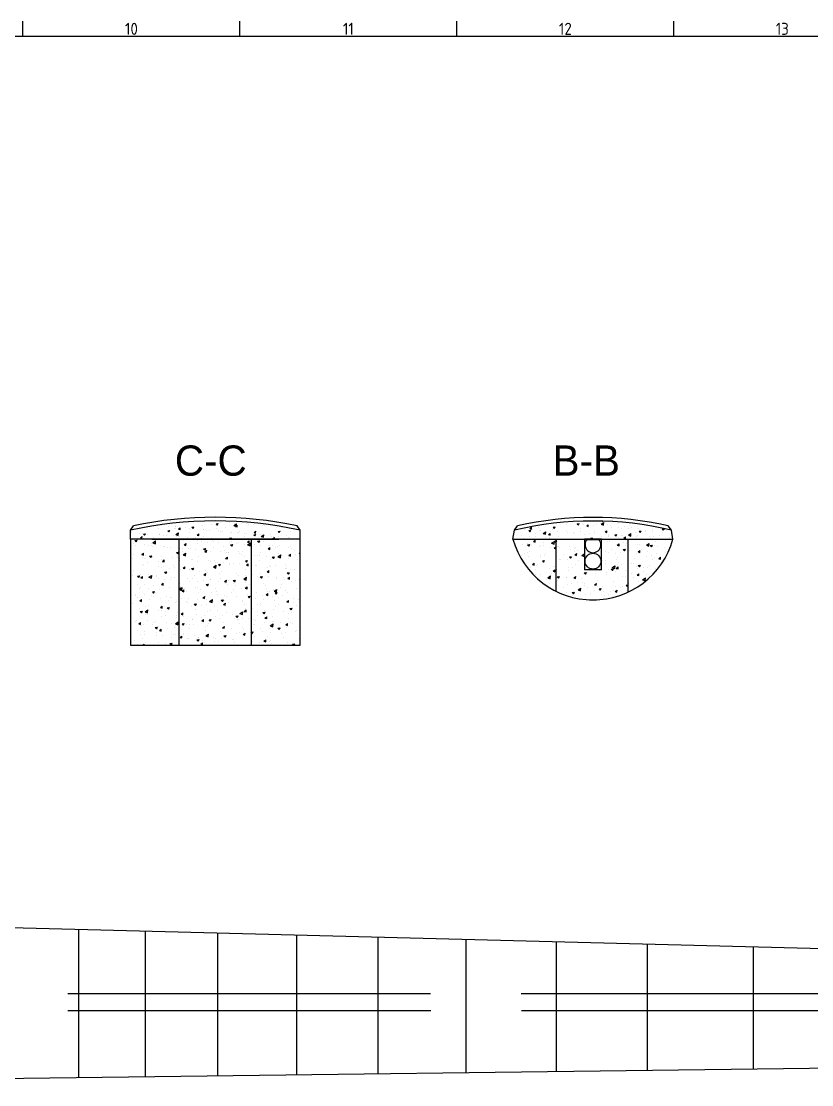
# Model space of a CAD drawing. Extents: x 0 to 1188, y 0 to 840.
# Drawn here: x 665.2 to 926.6, y 473.2 to 825 of the extents above; entities that cross this region are included whole.
import ezdxf
from ezdxf.enums import TextEntityAlignment as Align

# ---------------------------------------------------------------- set-up
doc = ezdxf.new("R2010")
doc.units = 0
doc.header["$LTSCALE"] = 10
doc.linetypes.add('ACAD_ISO02W100', pattern=[15, 12, -3])
for name, color, linetype in [('FRAME050', 6, 'CONTINUOUS'), ('FRAME070', 5, 'CONTINUOUS'), ('FRETS_22', 1, 'CONTINUOUS'), ('HATCH', 2, 'CONTINUOUS'), ('NECK', 1, 'CONTINUOUS'), ('TRUSSROD', 4, 'CONTINUOUS')]:
    doc.layers.add(name, color=color, linetype=linetype)
doc.styles.add('ISOCP', font='isocp.shx')

msp = doc.modelspace()

# ---------------------------------------------------------------- linework, layer by layer
at = {"layer": 'FRAME050'}
for p, q in [((665.75, 820), (665.75, 825)), ((665.75, 820), (665.75, 825)), ((737.5, 820), (737.5, 825)), ((737.5, 820), (737.5, 825)), ((809.25, 820), (809.25, 825)), ((809.25, 820), (809.25, 825)), ((881, 820), (881, 825)), ((881, 820), (881, 825))]:
    msp.add_line(p, q, dxfattribs=at)
at = {"layer": 'FRAME070'}
msp.add_line((1168, 820), (20, 820), dxfattribs=at)
msp.add_line((1168, 820), (20, 820), dxfattribs=at)
at = {"layer": 'FRETS_22', "color": 3}
for p, q in [((701.273, 656.626), (702.287, 658.075)), ((757.403, 656.626), (756.388, 658.075)), ((757.403, 656.626), (756.388, 658.075)), ((828.297, 656.636), (829.326, 658.105)), ((880.197, 656.636), (879.168, 658.105))]:
    msp.add_line(p, q, dxfattribs=at)
at = {"layer": 'FRETS_22'}
for p, q in [((857.025, 643.577), (851.469, 643.577)), ((684.178, 475.503), (684.178, 524.651)), ((706.178, 524.081), (706.178, 475.783)), ((730.178, 476.089), (730.178, 523.459)), ((756.178, 522.784), (756.178, 476.42)), ((783.178, 476.764), (783.178, 522.084)), ((812.178, 521.332), (812.178, 477.134)), ((842.178, 477.516), (842.178, 520.554)), ((872.178, 519.777), (872.178, 477.898)), ((907.178, 518.869), (907.178, 478.304))]:
    msp.add_line(p, q, dxfattribs=at)
at = {"layer": 'FRETS_22', "color": 3}
for centre, radius, start, end in [((729.338, 530.692), 130.224, 78.01101, 101.98899), ((854.247, 547.363), 113.511, 77.31763, 102.68237)]:
    msp.add_arc(centre, radius, start, end, dxfattribs=at)
at = {"layer": 'HATCH', "color": 14}
for p, q in [((711.503, 658.429), (711.503, 658.429)), ((711.699, 658.137), (711.699, 658.137)), ((713.935, 657.99), (713.935, 657.99)), ((725.125, 658.322), (725.125, 658.322)), ((728.183, 658.648), (728.183, 658.648)), ((729.648, 658.738), (730.316, 658.832)), ((729.648, 658.738), (730.016, 658.343)), ((730.016, 658.343), (730.317, 658.831)), ((730.693, 659.602), (730.693, 659.602)), ((731.035, 659.333), (731.035, 659.333)), ((734.115, 659.272), (734.115, 659.272)), ((735.492, 658.221), (736.339, 658.775)), ((735.492, 658.221), (736.244, 657.92)), ((735.594, 658.872), (735.594, 658.872)), ((736.022, 657.878), (736.561, 658.284)), ((736.022, 657.878), (736.535, 657.711)), ((736.244, 657.92), (736.34, 658.775)), ((736.535, 657.71), (736.561, 658.283)), ((739.822, 658.723), (739.822, 658.723)), ((740.3, 658.477), (740.3, 658.477)), ((742.084, 658.505), (742.084, 658.505)), ((744.945, 658.055), (744.945, 658.055)), ((745.506, 658.175), (745.506, 658.175)), ((845.538, 658.635), (845.538, 658.635)), ((848.89, 658.715), (848.89, 658.715)), ((849.061, 658.76), (849.73, 658.854)), ((849.061, 658.76), (849.429, 658.365)), ((849.43, 658.365), (849.73, 658.854)), ((850.823, 658.992), (850.823, 658.992)), ((851.152, 658.497), (851.152, 658.497)), ((852.173, 658.059), (852.712, 658.465)), ((852.173, 658.059), (852.687, 657.892)), ((852.687, 657.892), (852.712, 658.465)), ((854.575, 658.168), (854.575, 658.168)), ((855.468, 658.57), (855.468, 658.57)), ((856.956, 658.629), (857.804, 659.183)), ((856.956, 658.629), (857.708, 658.328)), ((857.32, 659.633), (857.451, 659.493)), ((857.451, 659.492), (857.533, 659.627)), ((857.709, 658.328), (857.804, 659.183)), ((859.16, 658.528), (859.16, 658.528)), ((860.027, 658.108), (860.027, 658.108)), ((862.218, 658.854), (862.218, 658.854)), ((701.475, 655.539), (701.475, 655.539)), ((701.652, 656.098), (701.652, 656.098)), ((701.7, 655.943), (701.7, 655.943)), ((704.125, 655.621), (704.125, 655.621)), ((704.595, 654.135), (705.134, 654.542)), ((705.109, 653.968), (705.134, 654.541)), ((705.122, 655.614), (705.122, 655.614)), ((705.584, 655.356), (706.253, 655.45)), ((705.584, 655.356), (705.953, 654.961)), ((705.953, 654.961), (706.253, 655.45)), ((706.212, 655.637), (706.212, 655.637)), ((706.792, 655.236), (706.792, 655.236)), ((710.452, 657.344), (710.452, 657.344)), ((710.829, 655.064), (710.829, 655.064)), ((710.918, 655.243), (710.918, 655.243)), ((712.109, 654.933), (712.109, 654.933)), ((713.091, 654.846), (713.091, 654.846)), ((713.606, 656.483), (714.274, 656.577)), ((713.606, 656.483), (713.974, 656.088)), ((713.974, 656.088), (714.274, 656.577)), ((715.563, 654.821), (715.563, 654.821)), ((715.769, 657.041), (715.769, 657.041)), ((716.138, 657.151), (716.138, 657.151)), ((716.197, 657.772), (716.197, 657.772)), ((716.3, 655.183), (717.147, 655.738)), ((716.3, 655.183), (717.052, 654.882)), ((716.344, 657.715), (716.344, 657.715)), ((716.513, 654.517), (716.513, 654.517)), ((717.052, 654.882), (717.147, 655.737)), ((717.227, 657.008), (717.766, 657.414)), ((717.227, 657.008), (717.741, 656.841)), ((717.425, 654.63), (717.425, 654.63)), ((717.741, 656.84), (717.766, 657.414)), ((719.619, 657.443), (719.619, 657.443)), ((720.122, 654.36), (720.122, 654.36)), ((720.774, 655.872), (720.774, 655.872)), ((720.903, 657.254), (720.903, 657.254)), ((721.086, 656.738), (721.086, 656.738)), ((721.627, 657.611), (722.295, 657.705)), ((721.627, 657.611), (721.995, 657.216)), ((721.995, 657.215), (722.295, 657.704)), ((723.39, 655.005), (723.929, 655.412)), ((723.39, 655.005), (723.903, 654.838)), ((723.904, 654.838), (723.929, 655.411)), ((725.325, 656.893), (725.325, 656.893)), ((725.409, 654.593), (725.409, 654.593)), ((725.609, 656.86), (725.609, 656.86)), ((726.402, 656.435), (726.402, 656.435)), ((727.587, 656.676), (727.587, 656.676)), ((729.76, 657.043), (729.76, 657.043)), ((730.254, 656.438), (730.254, 656.438)), ((731.01, 656.346), (731.01, 656.346)), ((731.719, 656.132), (731.719, 656.132)), ((732.819, 657.37), (732.819, 657.37)), ((734.396, 655.765), (734.396, 655.765)), ((734.813, 655.977), (734.813, 655.977)), ((736.716, 655.797), (736.716, 655.797)), ((737.036, 655.829), (737.036, 655.829)), ((737.454, 656.091), (737.454, 656.091)), ((738.978, 655.579), (738.978, 655.579)), ((739.031, 654.486), (739.031, 654.486)), ((739.52, 655.583), (739.52, 655.583)), ((742.089, 655.126), (742.757, 655.22)), ((742.089, 655.126), (742.457, 654.731)), ((742.09, 654.813), (742.09, 654.813)), ((742.184, 655.875), (742.724, 656.281)), ((742.184, 655.875), (742.698, 655.708)), ((742.353, 655.527), (742.353, 655.527)), ((742.4, 655.249), (742.4, 655.249)), ((742.457, 654.731), (742.757, 655.22)), ((742.698, 655.708), (742.724, 656.281)), ((744.165, 655.161), (744.165, 655.161)), ((744.516, 654.609), (745.363, 655.163)), ((744.516, 654.609), (745.268, 654.308)), ((745.268, 654.308), (745.364, 655.163)), ((747.67, 655.224), (747.67, 655.224)), ((748.107, 654.7), (748.107, 654.7)), ((748.724, 654.7), (748.724, 654.7)), ((749.468, 657.621), (749.468, 657.621)), ((749.504, 657.594), (749.504, 657.594)), ((750.11, 656.253), (750.778, 656.347)), ((750.11, 656.253), (750.478, 655.858)), ((750.369, 654.482), (750.369, 654.482)), ((750.478, 655.858), (750.778, 656.347)), ((751.212, 657.626), (751.212, 657.626)), ((752.986, 654.921), (752.986, 654.921)), ((753.474, 657.408), (753.474, 657.408)), ((754.103, 656.342), (754.103, 656.342)), ((754.211, 657.2), (754.211, 657.2)), ((828.068, 654.737), (828.068, 654.737)), ((830.466, 656.779), (830.466, 656.779)), ((830.645, 654.874), (830.645, 654.874)), ((831.728, 656.844), (831.728, 656.844)), ((833.019, 656.506), (833.687, 656.6)), ((833.019, 656.506), (833.387, 656.111)), ((833.378, 657.189), (833.917, 657.595)), ((833.378, 657.189), (833.892, 657.022)), ((833.385, 654.434), (833.385, 654.434)), ((833.387, 656.111), (833.688, 656.599)), ((833.524, 657.105), (833.524, 657.105)), ((833.892, 657.022), (833.918, 657.595)), ((834.394, 656.886), (834.394, 656.886)), ((835.101, 655.5), (835.101, 655.5)), ((835.352, 654.48), (835.352, 654.48)), ((836.132, 657.374), (836.132, 657.374)), ((836.656, 656.668), (836.656, 656.668)), ((837.045, 656.542), (837.045, 656.542)), ((837.764, 655.591), (838.611, 656.145)), ((837.764, 655.591), (838.516, 655.29)), ((838.16, 655.826), (838.16, 655.826)), ((838.516, 655.29), (838.612, 656.145)), ((839.541, 655.186), (840.08, 655.593)), ((839.541, 655.186), (840.055, 655.02)), ((840.055, 655.019), (840.081, 655.592)), ((840.078, 656.338), (840.078, 656.338)), ((840.777, 656.952), (840.777, 656.952)), ((841.04, 657.633), (841.708, 657.727)), ((841.04, 657.633), (841.408, 657.238)), ((841.409, 657.238), (841.709, 657.727)), ((842.362, 656.239), (842.362, 656.239)), ((842.796, 654.548), (842.796, 654.548)), ((845.336, 656.491), (845.336, 656.491)), ((845.785, 655.789), (845.785, 655.789)), ((847.679, 655.936), (847.679, 655.936)), ((848.047, 655.571), (848.047, 655.571)), ((850.043, 656.097), (850.043, 656.097)), ((850.173, 657.356), (850.173, 657.356)), ((851.469, 655.241), (851.469, 655.241)), ((852.995, 655.633), (852.995, 655.633)), ((854.688, 655.675), (854.688, 655.675)), ((854.809, 656.078), (854.809, 656.078)), ((857.176, 654.692), (857.176, 654.692)), ((858.312, 655.33), (858.312, 655.33)), ((858.336, 656.056), (858.875, 656.463)), ((858.336, 656.056), (858.849, 655.889)), ((858.85, 655.889), (858.875, 656.462)), ((859.247, 655.214), (859.247, 655.214)), ((859.438, 654.474), (859.438, 654.474)), ((859.445, 654.799), (859.445, 654.799)), ((860.281, 657.618), (860.281, 657.618)), ((861.502, 655.149), (862.17, 655.242)), ((861.502, 655.149), (861.87, 654.754)), ((861.87, 654.753), (862.17, 655.242)), ((862.543, 657.4), (862.543, 657.4)), ((863.629, 655.027), (863.629, 655.027)), ((863.795, 657.249), (863.795, 657.249)), ((863.953, 654.82), (863.953, 654.82)), ((864.499, 654.054), (865.038, 654.46)), ((864.734, 657.714), (864.734, 657.714)), ((865.012, 653.887), (865.038, 654.46)), ((865.965, 657.071), (865.965, 657.071)), ((865.98, 655.017), (866.828, 655.571)), ((865.98, 655.017), (866.732, 654.716)), ((866.733, 654.716), (866.828, 655.571)), ((866.854, 657.575), (866.854, 657.575)), ((868.431, 655.97), (868.431, 655.97)), ((868.598, 654.398), (868.598, 654.398)), ((868.946, 654.725), (868.946, 654.725)), ((869.379, 657.292), (869.379, 657.292)), ((869.523, 656.276), (870.191, 656.37)), ((869.523, 656.276), (869.891, 655.881)), ((869.891, 655.881), (870.192, 656.369)), ((871.49, 656.297), (871.49, 656.297)), ((871.672, 656.521), (871.672, 656.521)), ((873.067, 654.692), (873.067, 654.692)), ((873.934, 656.303), (873.934, 656.303)), ((873.938, 656.831), (873.938, 656.831)), ((874.263, 654.422), (874.263, 654.422)), ((876.125, 655.018), (876.125, 655.018)), ((877.13, 656.926), (877.538, 657.233)), ((877.13, 656.926), (877.644, 656.759)), ((877.356, 655.974), (877.356, 655.974)), ((877.644, 656.759), (877.664, 657.206)), ((877.743, 657.189), (877.912, 657.008)), ((877.913, 657.008), (877.991, 657.136)), ((878.644, 656.437), (878.644, 656.437)), ((702.157, 652.097), (702.157, 652.097)), ((702.733, 653.274), (703.475, 653.378)), ((702.733, 653.274), (703.142, 652.835)), ((702.844, 651.509), (702.844, 651.509)), ((703.142, 652.834), (703.475, 653.378)), ((704.595, 654.135), (705.109, 653.969)), ((705.702, 654.016), (705.702, 654.016)), ((705.862, 651.959), (705.862, 651.959)), ((707.223, 651.584), (707.223, 651.584)), ((708.33, 652.317), (708.33, 652.317)), ((708.375, 651.717), (708.375, 651.717)), ((708.69, 652.486), (709.632, 653.102)), ((708.69, 652.486), (709.526, 652.152)), ((708.752, 651.173), (708.752, 651.173)), ((708.76, 654.342), (708.76, 654.342)), ((709.526, 652.152), (709.632, 653.102)), ((712.177, 651.351), (712.177, 651.351)), ((712.452, 651.146), (712.452, 651.146)), ((712.819, 653.515), (712.819, 653.515)), ((713.481, 650.896), (713.481, 650.896)), ((714.659, 650.836), (714.659, 650.836)), ((718.315, 653.618), (718.315, 653.618)), ((718.726, 653.178), (718.726, 653.178)), ((719.077, 651.755), (719.676, 652.207)), ((719.077, 651.755), (719.648, 651.57)), ((719.648, 651.57), (719.676, 652.206)), ((722.22, 653.967), (722.22, 653.967)), ((722.742, 654.327), (722.742, 654.327)), ((723.465, 652.198), (723.465, 652.198)), ((723.546, 653.381), (723.546, 653.381)), ((724.482, 653.749), (724.482, 653.749)), ((724.634, 652.842), (724.634, 652.842)), ((724.829, 653.966), (724.829, 653.966)), ((726.864, 652.56), (726.864, 652.56)), ((728.059, 654.025), (728.059, 654.025)), ((728.284, 653.383), (728.284, 653.383)), ((728.776, 652.943), (728.776, 652.943)), ((730.541, 652.505), (730.541, 652.505)), ((732.015, 651.14), (732.015, 651.14)), ((733.376, 653.722), (733.376, 653.722)), ((733.937, 652.474), (733.937, 652.474)), ((734.067, 653.999), (734.736, 654.093)), ((734.067, 653.999), (734.415, 653.626)), ((734.38, 651.766), (735.123, 651.87)), ((734.38, 651.766), (734.789, 651.327)), ((734.45, 653.626), (734.736, 654.092)), ((734.625, 652.773), (734.625, 652.773)), ((734.79, 651.326), (735.123, 651.87)), ((736.449, 652.169), (736.449, 652.169)), ((737.138, 652.531), (737.138, 652.531)), ((739.003, 651.962), (739.003, 651.962)), ((739.96, 652.722), (740.559, 653.173)), ((739.96, 652.722), (740.531, 652.537)), ((740.042, 651.848), (740.983, 652.464)), ((740.042, 651.848), (740.877, 651.514)), ((740.531, 652.536), (740.559, 653.173)), ((740.877, 651.514), (740.983, 652.464)), ((740.941, 652.165), (740.941, 652.165)), ((742.356, 651.832), (742.356, 651.832)), ((743.293, 653.018), (744.035, 653.122)), ((743.293, 653.018), (743.702, 652.579)), ((743.702, 652.579), (744.036, 653.122)), ((744.232, 651.524), (744.232, 651.524)), ((745.363, 652.839), (745.363, 652.839)), ((746.808, 650.497), (747.407, 650.948)), ((747.281, 651.554), (747.281, 651.554)), ((747.379, 650.311), (747.407, 650.948)), ((748.264, 651.496), (748.264, 651.496)), ((748.347, 653.873), (748.886, 654.279)), ((748.347, 653.873), (748.861, 653.706)), ((748.861, 653.705), (748.887, 654.278)), ((749.393, 651.055), (749.393, 651.055)), ((749.795, 651.312), (749.795, 651.312)), ((750.513, 651.419), (750.513, 651.419)), ((753.43, 654.306), (753.43, 654.306)), ((753.597, 650.946), (753.597, 650.946)), ((753.791, 654.152), (753.791, 654.152)), ((754.172, 651.159), (754.172, 651.159)), ((830.853, 651.951), (830.853, 651.951)), ((831.289, 653.959), (831.289, 653.959)), ((832.596, 652.095), (832.596, 652.095)), ((832.622, 651.791), (833.365, 651.895)), ((832.622, 651.791), (833.031, 651.352)), ((833.032, 651.351), (833.365, 651.895)), ((833.551, 653.742), (833.551, 653.742)), ((834.03, 651.545), (834.03, 651.545)), ((834.578, 652.923), (835.177, 653.375)), ((834.578, 652.923), (835.148, 652.738)), ((835.149, 652.738), (835.177, 653.374)), ((836.543, 651.303), (836.543, 651.303)), ((836.761, 651.614), (836.761, 651.614)), ((837.757, 651.627), (837.757, 651.627)), ((837.954, 652.426), (837.954, 652.426)), ((838.702, 654.131), (838.702, 654.131)), ((839.737, 654.222), (839.737, 654.222)), ((839.997, 654.058), (839.997, 654.058)), ((840.345, 650.937), (840.345, 650.937)), ((840.563, 652.301), (841.504, 652.917)), ((840.563, 652.301), (841.398, 651.967)), ((841.353, 652.789), (841.353, 652.789)), ((841.398, 651.967), (841.504, 652.917)), ((841.425, 650.698), (842.024, 651.15)), ((841.535, 653.043), (842.277, 653.148)), ((841.535, 653.043), (841.944, 652.604)), ((841.944, 652.604), (842.277, 653.147)), ((841.996, 650.513), (842.025, 651.149)), ((842.668, 651.278), (842.668, 651.278)), ((842.823, 651.114), (842.823, 651.114)), ((843.105, 651.006), (843.105, 651.006)), ((844.019, 653.828), (844.019, 653.828)), ((846.503, 651.368), (846.503, 651.368)), ((848.576, 650.941), (848.576, 650.941)), ((850.137, 653.578), (850.137, 653.578)), ((853.481, 654.021), (854.149, 654.115)), ((853.481, 654.021), (853.84, 653.636)), ((853.855, 653.636), (854.149, 654.115)), ((859.146, 652.911), (859.146, 652.911)), ((859.851, 653.068), (859.851, 653.068)), ((862.308, 651.665), (862.907, 652.116)), ((862.308, 651.665), (862.879, 651.479)), ((862.793, 652.359), (862.793, 652.359)), ((862.86, 654.145), (862.86, 654.145)), ((862.879, 651.479), (862.908, 652.116)), ((864.376, 652.473), (864.376, 652.473)), ((864.499, 654.054), (865.012, 653.887)), ((865.002, 651.647), (865.002, 651.647)), ((865.306, 652.117), (865.306, 652.117)), ((869.109, 651.751), (869.109, 651.751)), ((869.537, 652.004), (869.537, 652.004)), ((871.914, 651.663), (872.856, 652.279)), ((871.914, 651.663), (872.75, 651.329)), ((872.75, 651.329), (872.856, 652.279)), ((873.157, 653.936), (873.157, 653.936)), ((873.182, 651.535), (873.925, 651.639)), ((873.182, 651.535), (873.591, 651.096)), ((873.592, 651.096), (873.925, 651.639)), ((874.602, 651.492), (874.602, 651.492)), ((874.987, 652.949), (874.987, 652.949)), ((875.45, 651.141), (875.45, 651.141)), ((877.963, 650.899), (877.963, 650.899)), ((878.385, 653.311), (878.385, 653.311)), ((879.58, 654.119), (879.58, 654.119)), ((701.29, 648.88), (701.29, 648.88)), ((701.885, 647.413), (701.885, 647.413)), ((702.411, 648.708), (702.411, 648.708)), ((704.924, 648.466), (704.924, 648.466)), ((705.042, 648.564), (705.641, 649.015)), ((705.042, 648.564), (705.612, 648.379)), ((705.283, 647.776), (705.283, 647.776)), ((705.613, 648.378), (705.641, 649.015)), ((706.356, 648.368), (706.356, 648.368)), ((707.643, 648.008), (708.386, 648.112)), ((707.643, 648.008), (708.052, 647.569)), ((708.052, 647.569), (708.386, 648.112)), ((708.727, 648.099), (708.727, 648.099)), ((711.585, 647.93), (711.585, 647.93)), ((715.068, 647.489), (715.068, 647.489)), ((716.555, 649.26), (717.298, 649.365)), ((716.555, 649.26), (716.965, 648.822)), ((716.746, 647.461), (716.746, 647.461)), ((716.965, 648.821), (717.298, 649.364)), ((717.613, 650.677), (717.613, 650.677)), ((718.518, 650.74), (718.518, 650.74)), ((718.631, 649.476), (718.631, 649.476)), ((718.717, 648.473), (719.658, 649.089)), ((718.717, 648.473), (719.552, 648.138)), ((719.552, 648.138), (719.658, 649.088)), ((720.567, 650.5), (720.567, 650.5)), ((721.031, 650.498), (721.031, 650.498)), ((722.679, 650.165), (722.679, 650.165)), ((723.782, 648.055), (723.782, 648.055)), ((724.834, 650.132), (724.834, 650.132)), ((725.468, 650.513), (726.21, 650.617)), ((725.468, 650.513), (725.877, 650.074)), ((725.877, 650.074), (726.211, 650.617)), ((725.925, 649.531), (726.524, 649.982)), ((725.925, 649.531), (726.495, 649.345)), ((726.475, 650.163), (726.475, 650.163)), ((726.496, 649.345), (726.524, 649.982)), ((727.908, 649.727), (727.908, 649.727)), ((728.616, 650.777), (728.616, 650.777)), ((731.175, 649.522), (731.175, 649.522)), ((732.382, 649.827), (732.382, 649.827)), ((732.772, 647.306), (733.371, 647.757)), ((733.07, 649.258), (733.07, 649.258)), ((733.343, 647.12), (733.372, 647.757)), ((733.688, 649.28), (733.688, 649.28)), ((733.767, 649.357), (733.767, 649.357)), ((737.165, 649.719), (737.165, 649.719)), ((737.49, 648.913), (737.49, 648.913)), ((738.135, 648.746), (738.135, 648.746)), ((738.29, 649.49), (738.29, 649.49)), ((738.917, 647.936), (738.917, 647.936)), ((742.316, 648.299), (742.316, 648.299)), ((743.365, 648.308), (743.365, 648.308)), ((743.831, 648.303), (743.831, 648.303)), ((744.197, 649.154), (744.197, 649.154)), ((746.344, 648.061), (746.344, 648.061)), ((746.808, 650.497), (747.378, 650.312)), ((748.203, 647.752), (748.946, 647.857)), ((748.203, 647.752), (748.612, 647.314)), ((748.526, 647.839), (748.526, 647.839)), ((748.612, 647.313), (748.946, 647.856)), ((750.068, 647.835), (751.01, 648.451)), ((750.068, 647.835), (750.904, 647.5)), ((750.105, 648.817), (750.105, 648.817)), ((750.147, 647.695), (750.147, 647.695)), ((750.904, 647.5), (751.01, 648.45)), ((753.591, 647.327), (753.591, 647.327)), ((753.655, 648.272), (754.254, 648.723)), ((753.655, 648.272), (754.226, 648.087)), ((754.226, 648.086), (754.255, 648.723)), ((754.459, 650.543), (754.459, 650.543)), ((755.664, 649.998), (755.664, 649.998)), ((756.012, 648.481), (756.012, 648.481)), ((757.115, 649.005), (757.403, 649.045)), ((757.115, 649.005), (757.403, 648.697)), ((830.579, 648.294), (830.579, 648.294)), ((831.729, 648.879), (831.729, 648.879)), ((832.694, 649.272), (832.694, 649.272)), ((833.092, 648.052), (833.092, 648.052)), ((833.12, 649.704), (833.12, 649.704)), ((836.89, 648.41), (836.89, 648.41)), ((836.895, 647.686), (836.895, 647.686)), ((838.271, 648.284), (838.271, 648.284)), ((838.602, 648.936), (838.602, 648.936)), ((841.425, 650.698), (841.996, 650.513)), ((841.955, 647.898), (841.955, 647.898)), ((844.509, 648.599), (844.509, 648.599)), ((846.445, 647.777), (847.188, 647.882)), ((846.445, 647.777), (846.854, 647.339)), ((846.686, 650.327), (846.686, 650.327)), ((846.854, 647.338), (847.188, 647.881)), ((847.185, 647.46), (847.185, 647.46)), ((848.052, 650.676), (848.052, 650.676)), ((848.255, 649.585), (848.255, 649.585)), ((848.273, 648.473), (848.872, 648.925)), ((848.273, 648.473), (848.844, 648.288)), ((848.844, 648.288), (848.872, 648.924)), ((849.199, 650.085), (849.199, 650.085)), ((850.417, 648.263), (850.417, 648.263)), ((850.589, 648.288), (851.469, 648.863)), ((850.589, 648.288), (851.425, 647.953)), ((851.425, 647.953), (851.469, 648.346)), ((858.279, 649.695), (858.279, 649.695)), ((859.343, 649.108), (859.343, 649.108)), ((860.391, 650.268), (860.391, 650.268)), ((861.856, 648.866), (861.856, 648.866)), ((862.232, 647.59), (862.232, 647.59)), ((863.508, 649.257), (863.508, 649.257)), ((864.27, 650.283), (865.012, 650.387)), ((864.27, 650.283), (864.679, 649.844)), ((864.679, 649.843), (865.013, 650.387)), ((865.658, 648.5), (865.658, 648.5)), ((866.299, 649.932), (866.299, 649.932)), ((868.669, 648.788), (868.669, 648.788)), ((869.156, 649.44), (869.755, 649.891)), ((869.156, 649.44), (869.727, 649.254)), ((869.727, 649.254), (869.755, 649.891)), ((870.153, 650.227), (870.153, 650.227)), ((871.999, 647.889), (871.999, 647.889)), ((872.206, 649.595), (872.206, 649.595)), ((873.735, 648.276), (873.735, 648.276)), ((874.512, 647.647), (874.512, 647.647)), ((875.303, 648.806), (875.303, 648.806)), ((876.004, 647.215), (876.603, 647.666)), ((876.574, 647.029), (876.603, 647.666)), ((878.114, 649.259), (878.114, 649.259)), ((701.474, 645.214), (701.474, 645.214)), ((705.276, 644.848), (705.276, 644.848)), ((705.488, 645.152), (705.488, 645.152)), ((705.778, 647.24), (705.778, 647.24)), ((707.035, 645.993), (707.035, 645.993)), ((710.434, 646.355), (710.434, 646.355)), ((710.718, 644.714), (710.718, 644.714)), ((711.617, 644.238), (711.617, 644.238)), ((711.686, 646.904), (711.686, 646.904)), ((711.889, 646.339), (712.488, 646.791)), ((711.889, 646.339), (712.46, 646.154)), ((712.186, 644.572), (712.186, 644.572)), ((712.46, 646.153), (712.489, 646.79)), ((714.13, 643.996), (714.13, 643.996)), ((715.584, 644.935), (715.584, 644.935)), ((715.879, 644.245), (715.879, 644.245)), ((717.581, 647.247), (717.581, 647.247)), ((717.593, 646.567), (717.593, 646.567)), ((718.737, 644.114), (719.336, 644.566)), ((718.737, 644.114), (719.308, 643.929)), ((719.308, 643.928), (719.336, 644.565)), ((721.383, 646.881), (721.383, 646.881)), ((721.466, 643.995), (722.208, 644.099)), ((721.466, 643.995), (721.875, 643.556)), ((721.812, 646.949), (721.812, 646.949)), ((721.875, 643.555), (722.209, 644.099)), ((723.501, 646.231), (723.501, 646.231)), ((727.041, 646.511), (727.041, 646.511)), ((727.724, 646.27), (727.724, 646.27)), ((728.743, 644.459), (729.685, 645.075)), ((728.743, 644.459), (729.579, 644.125)), ((728.933, 646.634), (728.933, 646.634)), ((729.409, 645.894), (729.409, 645.894)), ((729.579, 644.125), (729.685, 645.075)), ((730.237, 646.028), (730.237, 646.028)), ((730.378, 645.247), (731.121, 645.352)), ((730.378, 645.247), (730.787, 644.808)), ((730.788, 644.808), (731.121, 645.351)), ((732.202, 646.042), (732.202, 646.042)), ((732.772, 647.306), (733.343, 647.12)), ((734.04, 645.662), (734.04, 645.662)), ((734.083, 645.214), (734.083, 645.214)), ((735.316, 645.558), (735.316, 645.558)), ((737.268, 645.529), (737.268, 645.529)), ((739.291, 646.5), (740.033, 646.604)), ((739.291, 646.5), (739.7, 646.061)), ((739.62, 645.081), (740.219, 645.532)), ((739.62, 645.081), (740.191, 644.895)), ((739.7, 646.061), (740.034, 646.604)), ((740.191, 644.895), (740.219, 645.532)), ((740.38, 645.052), (740.38, 645.052)), ((741.224, 645.222), (741.224, 645.222)), ((742.497, 645.092), (742.497, 645.092)), ((742.894, 644.81), (742.894, 644.81)), ((744.068, 646.515), (744.068, 646.515)), ((746.696, 644.443), (746.696, 644.443)), ((747.131, 644.885), (747.131, 644.885)), ((747.467, 646.878), (747.467, 646.878)), ((747.659, 644.623), (747.659, 644.623)), ((749.219, 645.095), (749.219, 645.095)), ((752.617, 645.457), (752.617, 645.457)), ((752.724, 644.11), (752.724, 644.11)), ((753.037, 643.833), (753.037, 643.833)), ((753.039, 644.549), (753.039, 644.549)), ((756.487, 647.084), (756.487, 647.084)), ((833.444, 644.435), (833.444, 644.435)), ((834.238, 645.282), (834.837, 645.733)), ((834.238, 645.282), (834.808, 645.097)), ((834.809, 645.096), (834.837, 645.733)), ((835.628, 645.003), (835.628, 645.003)), ((836.022, 645.194), (836.022, 645.194)), ((837.533, 646.525), (838.275, 646.629)), ((837.533, 646.525), (837.942, 646.086)), ((837.942, 646.086), (838.275, 646.629)), ((839.785, 643.824), (839.785, 643.824)), ((841.088, 644.682), (841.088, 644.682)), ((841.536, 644.667), (841.536, 644.667)), ((843.236, 647.076), (843.236, 647.076)), ((843.421, 646.863), (843.421, 646.863)), ((845.749, 646.834), (845.749, 646.834)), ((846.317, 644.244), (846.317, 644.244)), ((847.443, 644.33), (847.443, 644.33)), ((848.572, 645.442), (848.572, 645.442)), ((849.551, 646.467), (849.551, 646.467)), ((857.412, 646.479), (857.412, 646.479)), ((858.405, 645.615), (858.405, 645.615)), ((858.557, 646.744), (858.557, 646.744)), ((860.268, 643.764), (861.01, 643.869)), ((860.616, 644.274), (861.557, 644.89)), ((860.616, 644.274), (861.451, 643.94)), ((860.677, 643.325), (861.011, 643.868)), ((861.451, 643.94), (861.557, 644.89)), ((861.955, 647.106), (861.955, 647.106)), ((861.968, 644.024), (862.567, 644.475)), ((861.968, 644.024), (862.539, 643.838)), ((862.208, 645.249), (862.208, 645.249)), ((862.539, 643.838), (862.567, 644.475)), ((862.641, 646.041), (862.641, 646.041)), ((863.707, 645.323), (863.707, 645.323)), ((867.106, 645.686), (867.106, 645.686)), ((867.802, 645.572), (867.802, 645.572)), ((868.14, 647.253), (868.14, 647.253)), ((868.548, 644.638), (868.548, 644.638)), ((868.858, 643.903), (868.858, 643.903)), ((869.18, 645.017), (869.923, 645.121)), ((869.18, 645.017), (869.589, 644.578)), ((869.59, 644.578), (869.923, 645.121)), ((871.062, 644.396), (871.062, 644.396)), ((872.257, 644.265), (872.257, 644.265)), ((872.868, 645.059), (872.868, 645.059)), ((874.047, 646.917), (874.047, 646.917)), ((874.864, 644.03), (874.864, 644.03)), ((876.004, 647.215), (876.574, 647.03)), ((701.826, 641.597), (701.826, 641.597)), ((702.201, 643.271), (702.201, 643.271)), ((703.641, 641.49), (704.384, 641.594)), ((703.641, 641.49), (704.05, 641.051)), ((704.034, 641.52), (704.034, 641.52)), ((704.05, 641.05), (704.384, 641.594)), ((704.621, 641.935), (704.621, 641.935)), ((704.702, 640.923), (705.301, 641.374)), ((704.702, 640.923), (705.272, 640.737)), ((705.273, 640.737), (705.301, 641.374)), ((707.352, 641.85), (707.352, 641.85)), ((707.418, 641.084), (708.36, 641.7)), ((707.418, 641.084), (708.254, 640.749)), ((708.167, 640.986), (708.167, 640.986)), ((708.254, 640.749), (708.36, 641.699)), ((709.85, 641.498), (709.85, 641.498)), ((709.941, 641.183), (709.941, 641.183)), ((710.68, 640.744), (710.68, 640.744)), ((712.502, 640.429), (712.502, 640.429)), ((712.553, 642.742), (713.296, 642.847)), ((712.553, 642.742), (712.963, 642.303)), ((712.963, 642.303), (713.296, 642.846)), ((714.482, 640.378), (714.482, 640.378)), ((715.011, 641.029), (715.011, 641.029)), ((715.849, 640.847), (715.849, 640.847)), ((717.337, 643.152), (717.337, 643.152)), ((717.933, 643.63), (717.933, 643.63)), ((720.077, 640.516), (720.077, 640.516)), ((720.735, 643.514), (720.735, 643.514)), ((720.944, 643.732), (720.944, 643.732)), ((721.756, 640.51), (721.756, 640.51)), ((722.487, 641.731), (722.487, 641.731)), ((724.274, 643.019), (724.274, 643.019)), ((725.585, 641.889), (726.184, 642.341)), ((725.585, 641.889), (726.155, 641.704)), ((725.886, 642.094), (725.886, 642.094)), ((726.156, 641.703), (726.184, 642.34)), ((726.174, 643.295), (726.174, 643.295)), ((726.787, 642.777), (726.787, 642.777)), ((727.638, 640.31), (727.638, 640.31)), ((730.589, 642.411), (730.589, 642.411)), ((731.036, 640.673), (731.036, 640.673)), ((731.335, 642.826), (731.335, 642.826)), ((736.401, 642.313), (736.401, 642.313)), ((736.93, 641.8), (736.93, 641.8)), ((738.77, 640.446), (739.711, 641.062)), ((738.77, 640.446), (739.605, 640.111)), ((739.234, 643.793), (739.234, 643.793)), ((739.443, 641.558), (739.443, 641.558)), ((739.606, 640.111), (739.712, 641.061)), ((741.63, 641.875), (741.63, 641.875)), ((743.246, 641.192), (743.246, 641.192)), ((744.201, 641.234), (744.944, 641.338)), ((744.201, 641.234), (744.61, 640.795)), ((744.385, 642.373), (744.385, 642.373)), ((744.61, 640.795), (744.944, 641.338)), ((746.468, 642.856), (747.067, 643.307)), ((746.468, 642.856), (747.038, 642.67)), ((746.791, 641.406), (746.791, 641.406)), ((747.038, 642.67), (747.067, 643.307)), ((749.535, 640.952), (749.535, 640.952)), ((749.586, 640.582), (749.586, 640.582)), ((751.857, 640.894), (751.857, 640.894)), ((752.1, 640.34), (752.1, 640.34)), ((753.113, 642.487), (753.856, 642.591)), ((753.113, 642.487), (753.523, 642.048)), ((753.315, 640.631), (753.914, 641.082)), ((753.315, 640.631), (753.886, 640.445)), ((753.523, 642.047), (753.856, 642.591)), ((753.886, 640.445), (753.914, 641.082)), ((754.369, 643.674), (754.369, 643.674)), ((755.55, 643.591), (755.55, 643.591)), ((757.086, 640.456), (757.086, 640.456)), ((835.155, 641.978), (835.155, 641.978)), ((835.224, 643.743), (835.224, 643.743)), ((836.335, 640.573), (836.335, 640.573)), ((836.976, 641.959), (836.976, 641.959)), ((838.848, 640.331), (838.848, 640.331)), ((839.291, 640.899), (840.232, 641.515)), ((839.291, 640.899), (840.126, 640.564)), ((840.127, 640.564), (840.233, 641.514)), ((840.221, 641.465), (840.221, 641.465)), ((840.374, 642.322), (840.374, 642.322)), ((841.085, 643.057), (841.684, 643.508)), ((841.085, 643.057), (841.656, 642.872)), ((841.656, 642.871), (841.685, 643.508)), ((842.127, 640.539), (842.127, 640.539)), ((842.298, 643.582), (842.298, 643.582)), ((842.443, 641.259), (843.186, 641.363)), ((842.443, 641.259), (842.852, 640.82)), ((842.852, 640.82), (843.186, 641.363)), ((845.45, 641.027), (845.45, 641.027)), ((845.525, 640.901), (845.525, 640.901)), ((846.101, 643.216), (846.101, 643.216)), ((847.933, 640.832), (848.532, 641.284)), ((847.933, 640.832), (848.504, 640.647)), ((848.504, 640.646), (848.532, 641.283)), ((850.611, 640.559), (850.611, 640.559)), ((851.355, 642.512), (852.098, 642.616)), ((851.355, 642.512), (851.765, 642.073)), ((851.479, 643.775), (851.479, 643.775)), ((851.765, 642.073), (852.098, 642.616)), ((852.442, 642.606), (852.442, 642.606)), ((854.955, 642.364), (854.955, 642.364)), ((856.544, 643.262), (856.544, 643.262)), ((858.757, 641.997), (858.757, 641.997)), ((858.873, 642.601), (858.873, 642.601)), ((859.258, 643.657), (859.258, 643.657)), ((860.268, 643.764), (860.677, 643.325)), ((861.774, 642.825), (861.774, 642.825)), ((864.024, 641.181), (864.024, 641.181)), ((865.098, 641.387), (865.098, 641.387)), ((865.166, 643.321), (865.166, 643.321)), ((866.935, 642.356), (866.935, 642.356)), ((867.611, 641.145), (867.611, 641.145)), ((868.816, 641.799), (869.415, 642.25)), ((868.816, 641.799), (869.387, 641.613)), ((869.387, 641.613), (869.415, 642.25)), ((870.642, 640.261), (871.584, 640.877)), ((871.074, 642.984), (871.074, 642.984)), ((871.414, 640.779), (871.414, 640.779)), ((871.478, 639.926), (871.584, 640.876)), ((872, 641.843), (872, 641.843)), ((874.009, 642.482), (874.009, 642.482)), ((703.754, 638.719), (703.754, 638.719)), ((704.305, 637.309), (704.305, 637.309)), ((704.716, 637.735), (704.716, 637.735)), ((705.875, 638.841), (705.875, 638.841)), ((707.229, 637.493), (707.229, 637.493)), ((708.983, 638.281), (708.983, 638.281)), ((711.032, 637.127), (711.032, 637.127)), ((711.549, 638.698), (712.148, 639.149)), ((711.549, 638.698), (712.12, 638.512)), ((711.782, 638.505), (711.782, 638.505)), ((712.12, 638.512), (712.149, 639.149)), ((714.144, 637.812), (714.144, 637.812)), ((717.445, 637.07), (718.386, 637.686)), ((717.445, 637.07), (718.28, 636.736)), ((717.464, 637.476), (718.206, 637.581)), ((717.464, 637.476), (717.873, 637.038)), ((717.653, 639.009), (717.653, 639.009)), ((717.69, 638.168), (717.69, 638.168)), ((717.873, 637.037), (718.207, 637.58)), ((718.281, 636.736), (718.387, 637.686)), ((718.397, 636.473), (718.996, 636.924)), ((718.968, 636.287), (718.996, 636.924)), ((719.21, 637.3), (719.21, 637.3)), ((720.823, 639.768), (720.823, 639.768)), ((722.804, 637.588), (722.804, 637.588)), ((723.336, 639.526), (723.336, 639.526)), ((723.597, 637.832), (723.597, 637.832)), ((724.439, 636.862), (724.439, 636.862)), ((725.307, 640.078), (725.307, 640.078)), ((726.376, 638.729), (727.119, 638.833)), ((726.376, 638.729), (726.785, 638.29)), ((726.786, 638.29), (727.119, 638.833)), ((727.139, 639.16), (727.139, 639.16)), ((727.664, 640.174), (727.664, 640.174)), ((729.505, 637.495), (729.505, 637.495)), ((730.468, 639.609), (730.468, 639.609)), ((732.432, 639.664), (733.031, 640.116)), ((732.432, 639.664), (733.003, 639.479)), ((732.789, 638.89), (732.789, 638.89)), ((733.003, 639.479), (733.031, 640.115)), ((733.479, 638.549), (733.479, 638.549)), ((733.572, 639.837), (733.572, 639.837)), ((735.289, 639.982), (736.031, 640.086)), ((735.289, 639.982), (735.698, 639.543)), ((735.412, 637.159), (735.412, 637.159)), ((735.533, 639.097), (735.533, 639.097)), ((735.698, 639.542), (736.031, 640.085)), ((735.993, 638.307), (735.993, 638.307)), ((736.187, 639.252), (736.187, 639.252)), ((737.939, 637.469), (737.939, 637.469)), ((739.28, 637.439), (739.879, 637.891)), ((739.28, 637.439), (739.851, 637.254)), ((739.479, 639.501), (739.479, 639.501)), ((739.795, 637.941), (739.795, 637.941)), ((739.851, 637.254), (739.879, 637.89)), ((740.763, 638.659), (740.763, 638.659)), ((741.32, 636.822), (741.32, 636.822)), ((741.338, 637.832), (741.338, 637.832)), ((745.387, 639.164), (745.387, 639.164)), ((745.924, 638.19), (745.924, 638.19)), ((746.136, 637.33), (746.136, 637.33)), ((748.649, 637.088), (748.649, 637.088)), ((748.796, 636.432), (749.738, 637.048)), ((749.632, 636.097), (749.738, 637.048)), ((750.989, 637.678), (750.989, 637.678)), ((751.294, 638.828), (751.294, 638.828)), ((754.686, 639.531), (754.686, 639.531)), ((755.902, 639.974), (755.902, 639.974)), ((756.219, 637.24), (756.219, 637.24)), ((757.202, 638.491), (757.202, 638.491)), ((839.353, 638.249), (839.353, 638.249)), ((839.791, 638.946), (839.791, 638.946)), ((842.65, 639.965), (842.65, 639.965)), ((844.583, 637.811), (844.583, 637.811)), ((845.699, 638.61), (845.699, 638.61)), ((847.277, 639.118), (847.277, 639.118)), ((848.991, 639.354), (848.991, 639.354)), ((849.317, 636.885), (850.259, 637.501)), ((849.317, 636.885), (850.153, 636.551)), ((849.744, 637.342), (849.744, 637.342)), ((850.153, 636.551), (850.259, 637.501)), ((850.676, 639.481), (850.676, 639.481)), ((851.504, 639.112), (851.504, 639.112)), ((851.606, 638.273), (851.606, 638.273)), ((852.428, 637.698), (852.428, 637.698)), ((854.781, 638.607), (855.38, 639.059)), ((854.781, 638.607), (855.351, 638.422)), ((854.81, 636.83), (854.81, 636.83)), ((855.307, 638.746), (855.307, 638.746)), ((855.351, 638.422), (855.38, 639.058)), ((855.677, 640.046), (855.677, 640.046)), ((855.826, 638.06), (855.826, 638.06)), ((856.266, 637.246), (857.008, 637.35)), ((856.266, 637.246), (856.675, 636.807)), ((856.675, 636.807), (857.009, 637.35)), ((857.514, 637.937), (857.514, 637.937)), ((860.906, 639.608), (860.906, 639.608)), ((861.628, 636.382), (862.227, 636.834)), ((861.647, 638.136), (861.647, 638.136)), ((862.199, 636.197), (862.227, 636.833)), ((863.422, 637.6), (863.422, 637.6)), ((864.161, 637.894), (864.161, 637.894)), ((865.178, 638.498), (865.921, 638.603)), ((865.178, 638.498), (865.587, 638.06)), ((865.588, 638.059), (865.921, 638.603)), ((866.067, 639.139), (866.067, 639.139)), ((867.963, 637.528), (867.963, 637.528)), ((869.175, 639.76), (869.175, 639.76)), ((870.642, 640.261), (871.478, 639.926)), ((702.886, 635.503), (702.886, 635.503)), ((702.901, 634.909), (702.901, 634.909)), ((703.779, 634.242), (703.779, 634.242)), ((704.362, 633.282), (704.961, 633.733)), ((704.362, 633.282), (704.932, 633.096)), ((704.932, 633.096), (704.961, 633.733)), ((706.057, 635.526), (706.057, 635.526)), ((707.581, 633.876), (707.581, 633.876)), ((708.116, 635.065), (708.116, 635.065)), ((708.551, 636.224), (709.294, 636.328)), ((708.551, 636.224), (708.961, 635.785)), ((708.809, 634.572), (708.809, 634.572)), ((708.961, 635.785), (709.294, 636.328)), ((709.455, 635.889), (709.455, 635.889)), ((711.208, 634.105), (711.208, 634.105)), ((713.277, 634.596), (713.277, 634.596)), ((713.922, 633.265), (713.922, 633.265)), ((714.606, 634.468), (714.606, 634.468)), ((714.716, 634.236), (714.716, 634.236)), ((717.373, 636.517), (717.373, 636.517)), ((718.342, 634.084), (718.342, 634.084)), ((718.397, 636.473), (718.968, 636.288)), ((719.886, 636.275), (719.886, 636.275)), ((720.624, 633.899), (720.624, 633.899)), ((723.572, 633.646), (723.572, 633.646)), ((723.688, 635.908), (723.688, 635.908)), ((725.245, 634.248), (725.844, 634.699)), ((725.245, 634.248), (725.815, 634.063)), ((725.815, 634.062), (725.844, 634.699)), ((726.531, 633.563), (726.531, 633.563)), ((727.471, 633.057), (728.413, 633.673)), ((727.954, 636.168), (727.954, 636.168)), ((728.307, 632.722), (728.413, 633.672)), ((729.6, 636.393), (729.6, 636.393)), ((730.029, 635.298), (730.029, 635.298)), ((731.287, 633.463), (732.029, 633.568)), ((731.287, 633.463), (731.696, 633.024)), ((731.696, 633.024), (732.029, 633.567)), ((732.542, 635.056), (732.542, 635.056)), ((733.105, 634.747), (733.105, 634.747)), ((734.666, 635.881), (734.666, 635.881)), ((736.345, 634.69), (736.345, 634.69)), ((738.256, 633.326), (738.256, 633.326)), ((739.895, 635.443), (739.895, 635.443)), ((740.199, 634.716), (740.942, 634.82)), ((740.199, 634.716), (740.608, 634.277)), ((740.608, 634.277), (740.942, 634.82)), ((742.685, 634.079), (742.685, 634.079)), ((743.09, 636.049), (743.09, 636.049)), ((745.057, 634.974), (745.057, 634.974)), ((745.199, 633.837), (745.199, 633.837)), ((746.127, 635.215), (746.726, 635.666)), ((746.127, 635.215), (746.698, 635.029)), ((746.488, 636.411), (746.488, 636.411)), ((746.698, 635.029), (746.727, 635.665)), ((747.228, 636.486), (747.228, 636.486)), ((748.241, 634.628), (748.241, 634.628)), ((748.796, 636.432), (749.632, 636.098)), ((749.001, 633.471), (749.001, 633.471)), ((749.111, 635.968), (749.854, 636.073)), ((749.111, 635.968), (749.521, 635.53)), ((749.521, 635.529), (749.854, 636.072)), ((750.122, 634.461), (750.122, 634.461)), ((751.639, 634.991), (751.639, 634.991)), ((752.452, 636.722), (752.452, 636.722)), ((752.975, 632.99), (753.574, 633.441)), ((753.135, 636.149), (753.135, 636.149)), ((753.546, 632.804), (753.574, 633.441)), ((755.352, 634.024), (755.352, 634.024)), ((756.79, 633.57), (756.79, 633.57)), ((842.443, 636.396), (842.443, 636.396)), ((845.541, 636.103), (845.541, 636.103)), ((847.353, 635.993), (848.096, 636.098)), ((847.353, 635.993), (847.763, 635.555)), ((847.54, 635.931), (847.54, 635.931)), ((847.594, 634.976), (847.594, 634.976)), ((847.763, 635.554), (848.096, 636.097)), ((848.054, 635.861), (848.054, 635.861)), ((848.877, 634.126), (848.877, 634.126)), ((851.856, 635.495), (851.856, 635.495)), ((853.447, 635.595), (853.447, 635.595)), ((853.942, 633.614), (853.942, 633.614)), ((857.579, 636.277), (857.579, 636.277)), ((858.197, 634.884), (858.197, 634.884)), ((859.355, 635.258), (859.355, 635.258)), ((860.039, 636.392), (860.039, 636.392)), ((860.71, 634.642), (860.71, 634.642)), ((860.977, 636.64), (860.977, 636.64)), ((861.628, 636.382), (862.199, 636.197)), ((865.2, 635.923), (865.2, 635.923)), ((702.019, 632.287), (702.019, 632.287)), ((704.131, 630.625), (704.131, 630.625)), ((704.549, 629.706), (705.292, 629.81)), ((704.959, 629.266), (705.292, 629.81)), ((706.147, 629.681), (707.088, 630.297)), ((706.373, 631.383), (706.373, 631.383)), ((706.982, 629.347), (707.088, 630.297)), ((707.248, 631.849), (707.248, 631.849)), ((710.471, 630.014), (710.471, 630.014)), ((711.209, 631.057), (711.808, 631.508)), ((711.209, 631.057), (711.78, 630.871)), ((711.524, 629.963), (711.524, 629.963)), ((711.78, 630.871), (711.808, 631.508)), ((712.409, 631.38), (712.409, 631.38)), ((712.985, 629.772), (712.985, 629.772)), ((713.462, 630.958), (714.204, 631.062)), ((713.462, 630.958), (713.871, 630.519)), ((713.871, 630.519), (714.205, 631.062)), ((716.358, 632.685), (716.358, 632.685)), ((716.435, 633.023), (716.435, 633.023)), ((717.475, 630.867), (717.475, 630.867)), ((719.757, 633.047), (719.757, 633.047)), ((720.238, 632.657), (720.238, 632.657)), ((721.509, 631.264), (721.509, 631.264)), ((722.374, 632.211), (723.117, 632.315)), ((722.374, 632.211), (722.783, 631.772)), ((722.705, 630.43), (722.705, 630.43)), ((722.784, 631.771), (723.117, 632.315)), ((724.907, 631.627), (724.907, 631.627)), ((726.578, 632.047), (726.578, 632.047)), ((726.66, 629.844), (726.66, 629.844)), ((727.471, 633.057), (728.307, 632.722)), ((727.866, 629.961), (727.866, 629.961)), ((728.733, 633.177), (728.733, 633.177)), ((729.092, 631.805), (729.092, 631.805)), ((730.058, 630.206), (730.058, 630.206)), ((732.092, 632.023), (732.691, 632.474)), ((732.092, 632.023), (732.663, 631.838)), ((732.439, 633.226), (732.439, 633.226)), ((732.663, 631.837), (732.691, 632.474)), ((732.894, 631.438), (732.894, 631.438)), ((733.799, 632.664), (733.799, 632.664)), ((738.346, 632.89), (738.346, 632.89)), ((738.94, 629.798), (739.539, 630.25)), ((738.94, 629.798), (739.51, 629.613)), ((739.028, 632.227), (739.028, 632.227)), ((739.235, 630.828), (739.235, 630.828)), ((739.511, 629.612), (739.539, 630.249)), ((741.748, 630.586), (741.748, 630.586)), ((743.406, 631.906), (743.406, 631.906)), ((744.189, 631.758), (744.189, 631.758)), ((744.254, 632.553), (744.254, 632.553)), ((745.551, 630.22), (745.551, 630.22)), ((748.557, 630.485), (748.557, 630.485)), ((749.255, 631.245), (749.255, 631.245)), ((750.162, 632.217), (750.162, 632.217)), ((752.975, 632.99), (753.546, 632.804)), ((753.391, 633.207), (753.391, 633.207)), ((754.022, 630.703), (754.764, 630.807)), ((754.022, 630.703), (754.431, 630.264)), ((754.431, 630.263), (754.765, 630.807)), ((754.484, 630.807), (754.484, 630.807)), ((755.342, 632.86), (755.342, 632.86)), ((756.069, 631.88), (756.069, 631.88)), ((702.997, 626.509), (702.997, 626.509)), ((703.327, 626.842), (703.327, 626.842)), ((704.549, 629.706), (704.959, 629.267)), ((706.147, 629.681), (706.982, 629.347)), ((706.381, 628.632), (706.381, 628.632)), ((707.021, 626.763), (707.021, 626.763)), ((707.064, 628.851), (707.064, 628.851)), ((709.534, 626.521), (709.534, 626.521)), ((711.542, 628.164), (711.542, 628.164)), ((712.972, 628.515), (712.972, 628.515)), ((716.173, 625.668), (717.115, 626.284)), ((716.608, 627.651), (716.608, 627.651)), ((716.675, 628.542), (716.675, 628.542)), ((716.787, 629.406), (716.787, 629.406)), ((717.009, 625.333), (717.115, 626.283)), ((718.057, 628.832), (718.656, 629.283)), ((718.057, 628.832), (718.627, 628.646)), ((718.628, 628.646), (718.656, 629.283)), ((718.879, 628.178), (718.879, 628.178)), ((721.825, 627.121), (721.825, 627.121)), ((721.837, 627.213), (721.837, 627.213)), ((723.128, 628.795), (723.128, 628.795)), ((724.787, 627.842), (724.787, 627.842)), ((724.904, 626.607), (725.503, 627.058)), ((724.904, 626.607), (725.475, 626.421)), ((725.475, 626.421), (725.504, 627.058)), ((725.641, 628.553), (725.641, 628.553)), ((726.998, 626.744), (726.998, 626.744)), ((727.285, 626.945), (728.027, 627.049)), ((727.285, 626.945), (727.694, 626.506)), ((727.694, 626.506), (728.027, 627.049)), ((729.444, 628.187), (729.444, 628.187)), ((730.694, 627.505), (730.694, 627.505)), ((731.81, 628.423), (731.81, 628.423)), ((732.064, 626.232), (732.064, 626.232)), ((732.931, 629.448), (732.931, 629.448)), ((735.209, 628.786), (735.209, 628.786)), ((735.784, 627.577), (735.784, 627.577)), ((736.197, 628.197), (736.94, 628.302)), ((736.197, 628.197), (736.606, 627.759)), ((736.602, 627.169), (736.602, 627.169)), ((736.606, 627.758), (736.94, 628.301)), ((736.961, 627.002), (736.961, 627.002)), ((737.498, 629.043), (738.44, 629.659)), ((737.498, 629.043), (738.334, 628.709)), ((738.161, 629.01), (738.161, 629.01)), ((738.298, 627.335), (738.298, 627.335)), ((738.334, 628.708), (738.44, 629.659)), ((740.359, 627.365), (740.359, 627.365)), ((742.1, 626.969), (742.1, 626.969)), ((742.51, 626.832), (742.51, 626.832)), ((743.322, 628.541), (743.322, 628.541)), ((745.109, 629.45), (745.852, 629.554)), ((745.109, 629.45), (745.519, 629.011)), ((745.519, 629.011), (745.852, 629.554)), ((745.787, 627.573), (746.386, 628.025)), ((745.787, 627.573), (746.358, 627.388)), ((746.358, 627.387), (746.387, 628.024)), ((748.387, 628.029), (748.387, 628.029)), ((748.417, 626.496), (748.417, 626.496)), ((748.441, 626.358), (748.441, 626.358)), ((751.891, 629.609), (751.891, 629.609)), ((753.617, 627.591), (753.617, 627.591)), ((753.708, 629.065), (753.708, 629.065)), ((754.405, 629.367), (754.405, 629.367)), ((701.273, 623.289), (701.29, 623.292)), ((701.273, 623.263), (701.29, 623.291)), ((703.57, 623.512), (703.57, 623.512)), ((704.022, 625.64), (704.62, 626.092)), ((704.022, 625.64), (704.592, 625.455)), ((704.592, 625.454), (704.621, 626.091)), ((705.079, 625.059), (705.079, 625.059)), ((705.514, 625.416), (705.514, 625.416)), ((706.084, 623.269), (706.084, 623.269)), ((708.477, 625.422), (708.477, 625.422)), ((708.905, 626.173), (708.905, 626.173)), ((709.46, 624.44), (710.202, 624.544)), ((709.46, 624.44), (709.869, 624.001)), ((709.869, 624.001), (710.203, 624.544)), ((709.886, 622.903), (709.886, 622.903)), ((710.229, 623.639), (710.229, 623.639)), ((710.675, 624.947), (710.675, 624.947)), ((710.869, 623.415), (711.468, 623.867)), ((710.869, 623.415), (711.44, 623.23)), ((711.44, 623.23), (711.468, 623.866)), ((713.337, 626.155), (713.337, 626.155)), ((713.628, 624.001), (713.628, 624.001)), ((714.812, 625.836), (714.812, 625.836)), ((715.74, 624.435), (715.74, 624.435)), ((716.173, 625.668), (717.009, 625.333)), ((718.372, 625.692), (719.115, 625.797)), ((718.372, 625.692), (718.781, 625.254)), ((718.781, 625.253), (719.115, 625.796)), ((719.677, 625.544), (719.677, 625.544)), ((720.72, 625.5), (720.72, 625.5)), ((720.97, 623.997), (720.97, 623.997)), ((722.191, 625.302), (722.191, 625.302)), ((725.993, 624.936), (725.993, 624.936)), ((726.131, 623.528), (726.131, 623.528)), ((726.628, 625.164), (726.628, 625.164)), ((726.976, 625.701), (726.976, 625.701)), ((731.197, 623.016), (731.197, 623.016)), ((731.752, 624.382), (732.351, 624.833)), ((731.752, 624.382), (732.323, 624.196)), ((732.127, 624.28), (732.127, 624.28)), ((732.323, 624.196), (732.351, 624.833)), ((732.334, 624.325), (732.334, 624.325)), ((732.535, 624.827), (732.535, 624.827)), ((734.847, 624.083), (734.847, 624.083)), ((737.277, 622.86), (737.277, 622.86)), ((737.293, 625.794), (737.293, 625.794)), ((738.443, 624.491), (738.443, 624.491)), ((738.65, 623.717), (738.65, 623.717)), ((741.107, 622.932), (741.85, 623.036)), ((741.107, 622.932), (741.517, 622.493)), ((741.517, 622.492), (741.85, 623.036)), ((742.112, 625.582), (742.112, 625.582)), ((742.455, 625.325), (742.455, 625.325)), ((744.35, 624.154), (744.35, 624.154)), ((744.99, 623.107), (744.99, 623.107)), ((745.51, 625.944), (745.51, 625.944)), ((747.262, 624.161), (747.262, 624.161)), ((747.504, 622.865), (747.504, 622.865)), ((747.52, 624.813), (747.52, 624.813)), ((747.525, 625.03), (748.466, 625.646)), ((747.525, 625.03), (748.36, 624.695)), ((748.36, 624.695), (748.466, 625.645)), ((750.02, 624.184), (750.762, 624.289)), ((750.02, 624.184), (750.429, 623.745)), ((750.258, 623.818), (750.258, 623.818)), ((750.429, 623.745), (750.763, 624.288)), ((750.661, 624.524), (750.661, 624.524)), ((750.954, 626.116), (750.954, 626.116)), ((752.413, 622.741), (752.413, 622.741)), ((752.635, 625.348), (753.234, 625.8)), ((752.635, 625.348), (753.206, 625.163)), ((752.75, 624.375), (752.75, 624.375)), ((753.206, 625.163), (753.234, 625.799)), ((754.325, 626.159), (754.325, 626.159)), ((754.757, 625.75), (754.757, 625.75)), ((755.811, 623.103), (755.811, 623.103)), ((756.165, 623.481), (756.165, 623.481)), ((702.633, 620.018), (702.633, 620.018)), ((704.646, 622.2), (704.646, 622.2)), ((705.395, 620.916), (705.395, 620.916)), ((705.931, 622.24), (705.931, 622.24)), ((706.436, 619.652), (706.436, 619.652)), ((709.808, 621.731), (709.808, 621.731)), ((710.546, 619.496), (710.546, 619.496)), ((711.839, 621.904), (711.839, 621.904)), ((714.37, 619.174), (715.113, 619.278)), ((714.37, 619.174), (714.779, 618.735)), ((714.779, 618.735), (715.113, 619.278)), ((714.873, 621.219), (714.873, 621.219)), ((715.38, 622.218), (715.38, 622.218)), ((716.227, 622.293), (716.227, 622.293)), ((717.717, 621.19), (718.316, 621.642)), ((717.717, 621.19), (718.287, 621.005)), ((717.746, 621.568), (717.746, 621.568)), ((718.288, 621.005), (718.316, 621.641)), ((718.74, 622.051), (718.74, 622.051)), ((718.779, 622.581), (718.779, 622.581)), ((720.103, 620.781), (720.103, 620.781)), ((720.531, 620.797), (720.531, 620.797)), ((722.543, 621.685), (722.543, 621.685)), ((723.283, 620.427), (724.025, 620.531)), ((723.283, 620.427), (723.692, 619.988)), ((723.654, 621.231), (723.654, 621.231)), ((723.692, 619.987), (724.025, 620.531)), ((723.929, 621.16), (723.929, 621.16)), ((724.564, 618.966), (725.163, 619.417)), ((725.135, 618.78), (725.163, 619.416)), ((725.264, 620.312), (725.264, 620.312)), ((725.681, 619.377), (725.681, 619.377)), ((726.2, 621.654), (727.141, 622.27)), ((726.2, 621.654), (727.035, 621.32)), ((727.035, 621.319), (727.141, 622.27)), ((728.883, 621.074), (728.883, 621.074)), ((729.08, 619.739), (729.08, 619.739)), ((729.562, 620.895), (729.562, 620.895)), ((730.329, 619.799), (730.329, 619.799)), ((731.397, 620.832), (731.397, 620.832)), ((732.195, 621.679), (732.938, 621.784)), ((732.195, 621.679), (732.604, 621.24)), ((732.604, 621.24), (732.938, 621.783)), ((735.199, 620.466), (735.199, 620.466)), ((735.469, 620.558), (735.469, 620.558)), ((735.559, 619.362), (735.559, 619.362)), ((736.426, 622.578), (736.426, 622.578)), ((738.6, 622.157), (739.199, 622.608)), ((738.6, 622.157), (739.17, 621.972)), ((739.17, 621.971), (739.199, 622.608)), ((741.377, 620.222), (741.377, 620.222)), ((741.54, 619.855), (741.54, 619.855)), ((741.587, 622.109), (741.587, 622.109)), ((742.428, 621.439), (742.428, 621.439)), ((744.053, 619.613), (744.053, 619.613)), ((745.447, 619.932), (746.046, 620.383)), ((745.447, 619.932), (746.018, 619.747)), ((746.018, 619.746), (746.046, 620.383)), ((746.653, 621.596), (746.653, 621.596)), ((747.284, 619.885), (747.284, 619.885)), ((747.579, 620.018), (747.579, 620.018)), ((747.856, 619.247), (747.856, 619.247)), ((751.306, 622.499), (751.306, 622.499)), ((751.882, 621.159), (751.882, 621.159)), ((753.192, 619.549), (753.192, 619.549)), ((757.043, 620.69), (757.043, 620.69)), ((703.779, 618.984), (703.779, 618.984)), ((705.406, 618.626), (705.816, 618.895)), ((705.787, 618.626), (705.816, 618.894)), ((712.776, 619.042), (712.776, 619.042)), ((715.29, 618.8), (715.29, 618.8)), ((724.564, 618.966), (725.135, 618.78)), ((740.72, 618.893), (740.72, 618.893)), ((754.196, 618.637), (754.196, 618.637)), ((754.93, 618.919), (755.673, 619.023)), ((754.93, 618.919), (755.203, 618.626)), ((755.43, 618.626), (755.673, 619.022))]:
    msp.add_line(p, q, dxfattribs=at)
at = {"layer": 'NECK'}
for p, q in [((701.273, 653.626), (701.273, 656.626)), ((757.403, 653.626), (757.403, 656.626)), ((827.797, 653.636), (828.297, 656.636)), ((880.697, 653.636), (880.197, 656.636)), ((757.403, 653.626), (701.273, 653.626)), ((701.273, 653.626), (701.273, 618.626)), ((708.338, 653.626), (750.338, 653.626)), ((750.338, 653.626), (708.338, 653.626)), ((741.338, 653.626), (717.338, 653.626)), ((717.338, 653.626), (717.338, 618.626)), ((741.338, 618.626), (741.338, 653.626)), ((757.403, 618.626), (757.403, 653.626)), ((827.797, 653.636), (880.697, 653.636)), ((841.942, 653.636), (841.942, 636.5)), ((857.025, 653.636), (851.469, 653.636)), ((851.469, 653.636), (851.469, 643.577)), ((856.077, 653.424), (852.417, 653.424)), ((857.025, 643.577), (857.025, 653.636)), ((865.942, 636.204), (865.942, 653.636)), ((853.979, 643.59), (854.515, 643.59)), ((853.116, 633.614), (855.377, 633.614)), ((701.273, 618.626), (757.403, 618.626)), ((717.338, 618.626), (741.338, 618.626)), ((503.378, 529.339), (942.178, 517.962)), ((942.178, 478.79), (503.323, 473.199))]:
    msp.add_line(p, q, dxfattribs=at)
msp.add_circle((854.247, 646.385), 2.617, dxfattribs=at)
for centre, radius, start, end in [((729.338, 530.692), 129.024, 77.43669, 102.56331), ((854.247, 547.363), 112.311, 76.64086, 103.35914), ((854.247, 661.063), 27.473, 195.68615, 344.31385), ((854.247, 651.823), 2.617, 148.11173, 31.88827), ((852.417, 652.962), 0.462, 90, 148.11173), ((856.077, 652.962), 0.462, 31.88827, 90)]:
    msp.add_arc(centre, radius, start, end, dxfattribs=at)
at = {"layer": 'TRUSSROD', "color": 4, "linetype": 'ACAD_ISO02W100'}
for p, q in [((530.557, 503.363), (952.949, 503.363)), ((530.593, 497.806), (952.949, 497.806))]:
    msp.add_line(p, q, dxfattribs=at)

# ---------------------------------------------------------------- texts
at = {"layer": 'FRAME050', "style": 'ISOCP'}
for s, p in [('10', (701.625, 822.5)), ('10', (701.625, 822.5)), ('11', (773.375, 822.5)), ('11', (773.375, 822.5)), ('12', (845.125, 822.5)), ('12', (845.125, 822.5)), ('13', (916.875, 822.5)), ('13', (916.875, 822.5))]:
    msp.add_text(s, height=4, dxfattribs=at).set_placement(p, align=Align.MIDDLE)
at = {"layer": 'NECK'}
for s, p in [('C-C', (715.98, 674.676)), ('B-B', (840.889, 674.685))]:
    msp.add_text(s, height=10, dxfattribs=at).set_placement(p)

doc.saveas('drawing.dxf')
